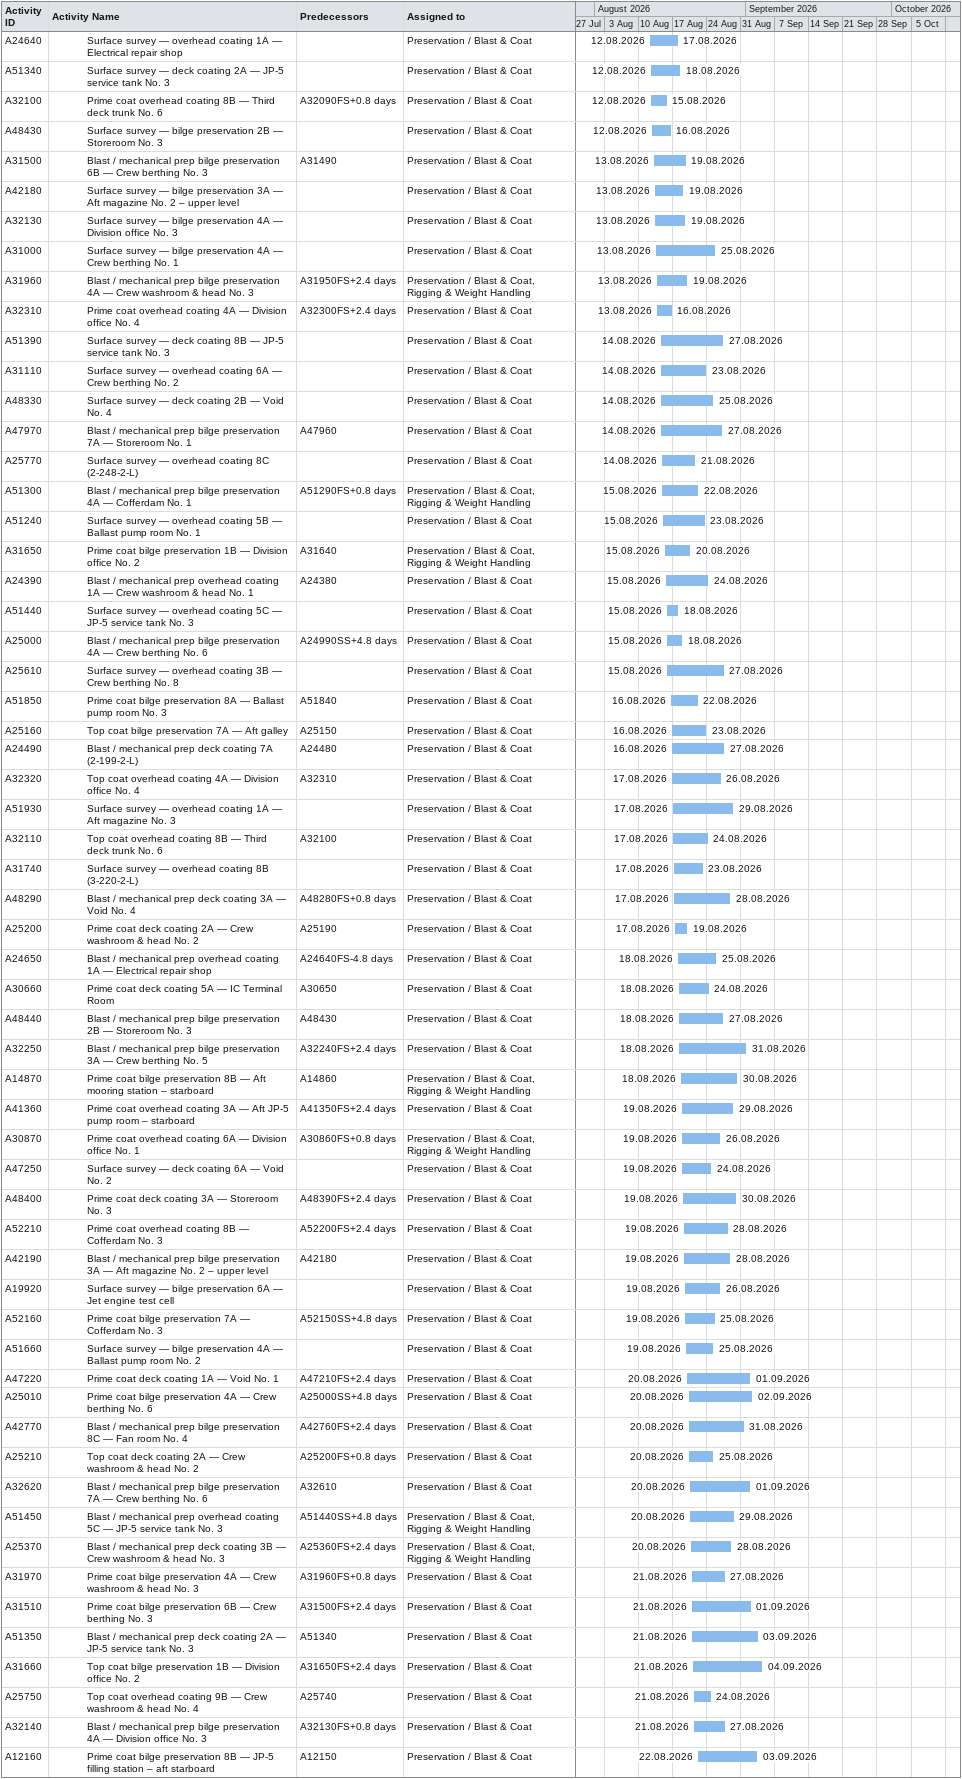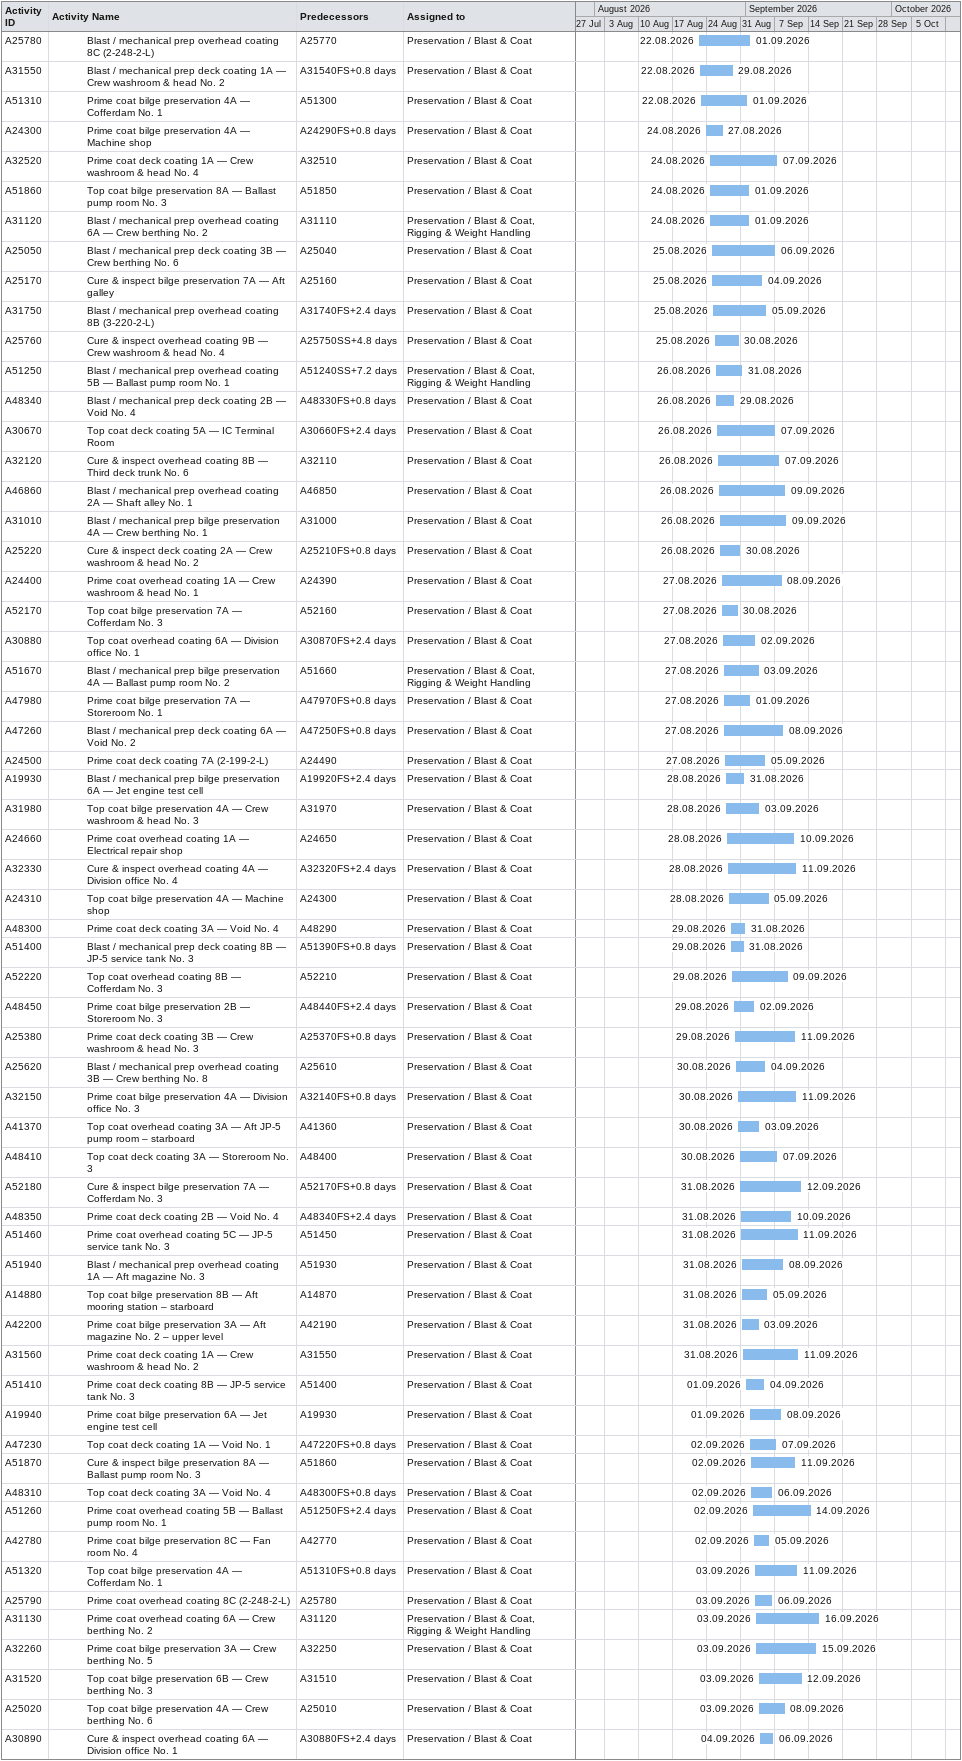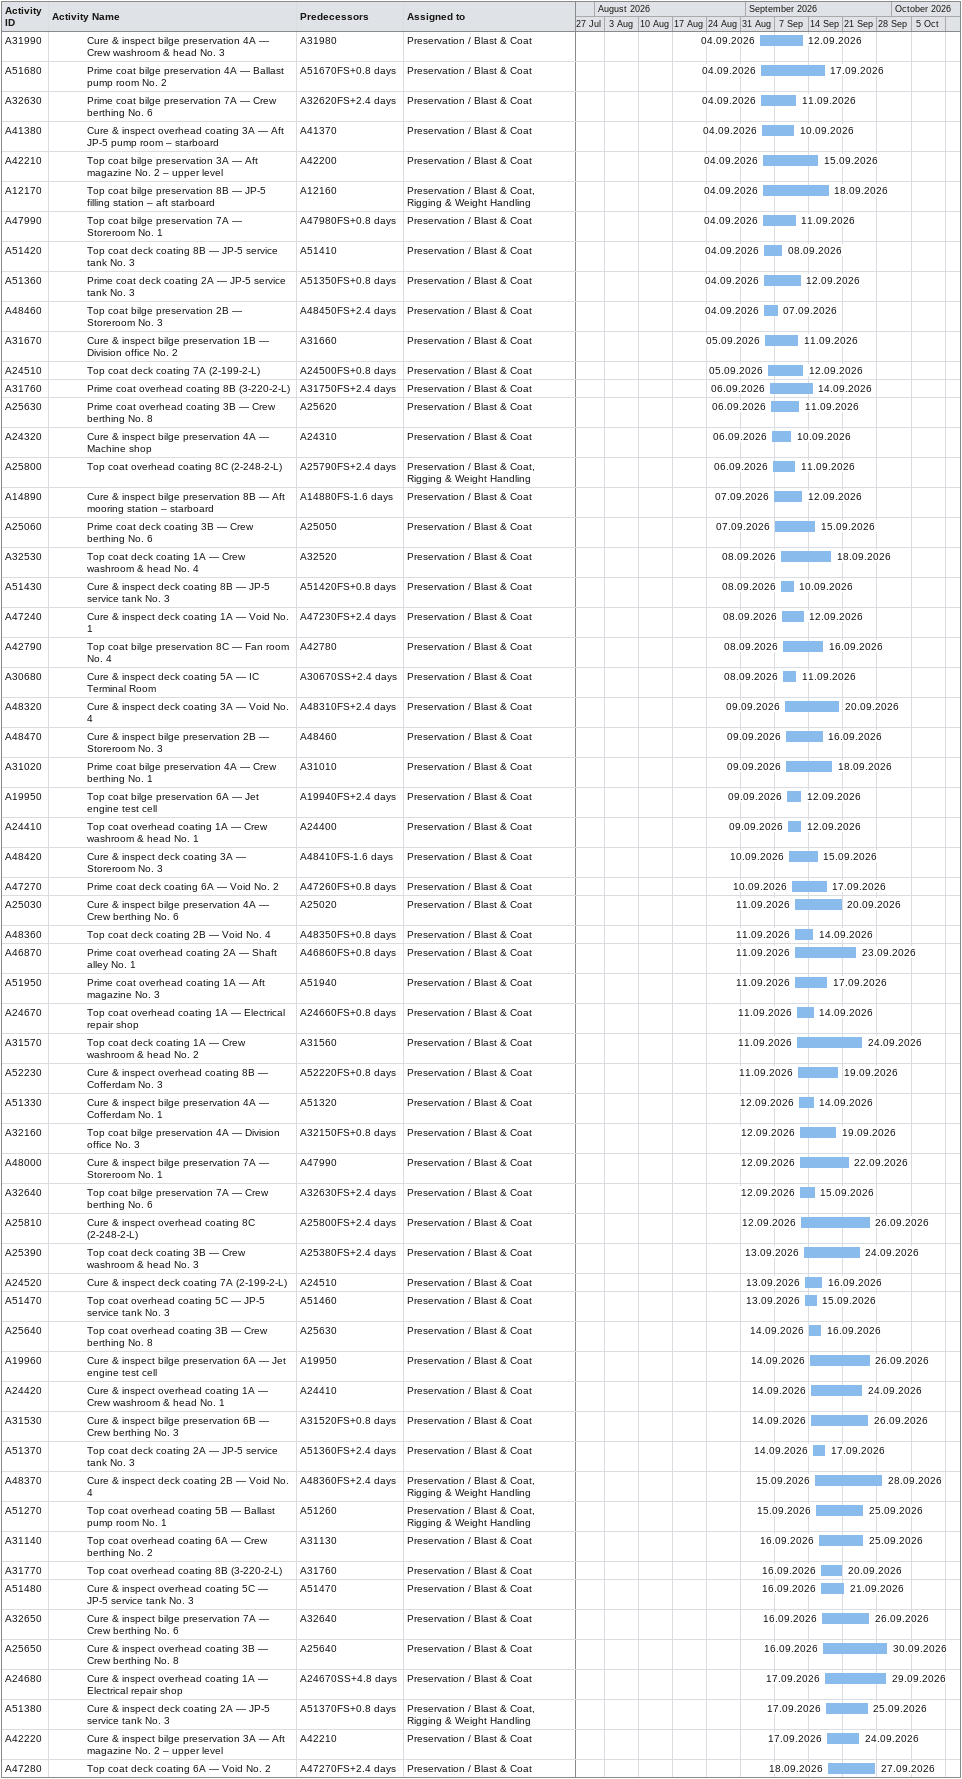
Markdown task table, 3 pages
| ID | Level | Task | Start | Finish | Predecessors | Resources |
|---|---|---|---|---|---|---|
| A24640 | 4 | Surface survey — overhead coating 1A — Electrical repair shop | 2026-08-12 | 2026-08-17 |  | Preservation / Blast & Coat |
| A51340 | 4 | Surface survey — deck coating 2A — JP-5 service tank No. 3 | 2026-08-12 | 2026-08-18 |  | Preservation / Blast & Coat |
| A32100 | 4 | Prime coat overhead coating 8B — Third deck trunk No. 6 | 2026-08-12 | 2026-08-15 | A32090FS+0.8d | Preservation / Blast & Coat |
| A48430 | 4 | Surface survey — bilge preservation 2B — Storeroom No. 3 | 2026-08-12 | 2026-08-16 |  | Preservation / Blast & Coat |
| A31500 | 4 | Blast / mechanical prep bilge preservation 6B — Crew berthing No. 3 | 2026-08-13 | 2026-08-19 | A31490 | Preservation / Blast & Coat |
| A42180 | 4 | Surface survey — bilge preservation 3A — Aft magazine No. 2 – upper level | 2026-08-13 | 2026-08-19 |  | Preservation / Blast & Coat |
| A32130 | 4 | Surface survey — bilge preservation 4A — Division office No. 3 | 2026-08-13 | 2026-08-19 |  | Preservation / Blast & Coat |
| A31000 | 4 | Surface survey — bilge preservation 4A — Crew berthing No. 1 | 2026-08-13 | 2026-08-25 |  | Preservation / Blast & Coat |
| A31960 | 4 | Blast / mechanical prep bilge preservation 4A — Crew washroom & head No. 3 | 2026-08-13 | 2026-08-19 | A31950FS+2.4d | Preservation / Blast & Coat, Rigging & Weight Handling |
| A32310 | 4 | Prime coat overhead coating 4A — Division office No. 4 | 2026-08-13 | 2026-08-16 | A32300FS+2.4d | Preservation / Blast & Coat |
| A51390 | 4 | Surface survey — deck coating 8B — JP-5 service tank No. 3 | 2026-08-14 | 2026-08-27 |  | Preservation / Blast & Coat |
| A31110 | 4 | Surface survey — overhead coating 6A — Crew berthing No. 2 | 2026-08-14 | 2026-08-23 |  | Preservation / Blast & Coat |
| A48330 | 4 | Surface survey — deck coating 2B — Void No. 4 | 2026-08-14 | 2026-08-25 |  | Preservation / Blast & Coat |
| A47970 | 4 | Blast / mechanical prep bilge preservation 7A — Storeroom No. 1 | 2026-08-14 | 2026-08-27 | A47960 | Preservation / Blast & Coat |
| A25770 | 4 | Surface survey — overhead coating 8C (2-248-2-L) | 2026-08-14 | 2026-08-21 |  | Preservation / Blast & Coat |
| A51300 | 4 | Blast / mechanical prep bilge preservation 4A — Cofferdam No. 1 | 2026-08-15 | 2026-08-22 | A51290FS+0.8d | Preservation / Blast & Coat, Rigging & Weight Handling |
| A51240 | 4 | Surface survey — overhead coating 5B — Ballast pump room No. 1 | 2026-08-15 | 2026-08-23 |  | Preservation / Blast & Coat |
| A31650 | 4 | Prime coat bilge preservation 1B — Division office No. 2 | 2026-08-15 | 2026-08-20 | A31640 | Preservation / Blast & Coat, Rigging & Weight Handling |
| A24390 | 4 | Blast / mechanical prep overhead coating 1A — Crew washroom & head No. 1 | 2026-08-15 | 2026-08-24 | A24380 | Preservation / Blast & Coat |
| A51440 | 4 | Surface survey — overhead coating 5C — JP-5 service tank No. 3 | 2026-08-15 | 2026-08-18 |  | Preservation / Blast & Coat |
| A25000 | 4 | Blast / mechanical prep bilge preservation 4A — Crew berthing No. 6 | 2026-08-15 | 2026-08-18 | A24990SS+4.8d | Preservation / Blast & Coat |
| A25610 | 4 | Surface survey — overhead coating 3B — Crew berthing No. 8 | 2026-08-15 | 2026-08-27 |  | Preservation / Blast & Coat |
| A51850 | 4 | Prime coat bilge preservation 8A — Ballast pump room No. 3 | 2026-08-16 | 2026-08-22 | A51840 | Preservation / Blast & Coat |
| A25160 | 4 | Top coat bilge preservation 7A — Aft galley | 2026-08-16 | 2026-08-23 | A25150 | Preservation / Blast & Coat |
| A24490 | 4 | Blast / mechanical prep deck coating 7A (2-199-2-L) | 2026-08-16 | 2026-08-27 | A24480 | Preservation / Blast & Coat |
| A32320 | 4 | Top coat overhead coating 4A — Division office No. 4 | 2026-08-17 | 2026-08-26 | A32310 | Preservation / Blast & Coat |
| A51930 | 4 | Surface survey — overhead coating 1A — Aft magazine No. 3 | 2026-08-17 | 2026-08-29 |  | Preservation / Blast & Coat |
| A32110 | 4 | Top coat overhead coating 8B — Third deck trunk No. 6 | 2026-08-17 | 2026-08-24 | A32100 | Preservation / Blast & Coat |
| A31740 | 4 | Surface survey — overhead coating 8B (3-220-2-L) | 2026-08-17 | 2026-08-23 |  | Preservation / Blast & Coat |
| A48290 | 4 | Blast / mechanical prep deck coating 3A — Void No. 4 | 2026-08-17 | 2026-08-28 | A48280FS+0.8d | Preservation / Blast & Coat |
| A25200 | 4 | Prime coat deck coating 2A — Crew washroom & head No. 2 | 2026-08-17 | 2026-08-19 | A25190 | Preservation / Blast & Coat |
| A24650 | 4 | Blast / mechanical prep overhead coating 1A — Electrical repair shop | 2026-08-18 | 2026-08-25 | A24640FS-4.8d | Preservation / Blast & Coat |
| A30660 | 4 | Prime coat deck coating 5A — IC Terminal Room | 2026-08-18 | 2026-08-24 | A30650 | Preservation / Blast & Coat |
| A48440 | 4 | Blast / mechanical prep bilge preservation 2B — Storeroom No. 3 | 2026-08-18 | 2026-08-27 | A48430 | Preservation / Blast & Coat |
| A32250 | 4 | Blast / mechanical prep bilge preservation 3A — Crew berthing No. 5 | 2026-08-18 | 2026-08-31 | A32240FS+2.4d | Preservation / Blast & Coat |
| A14870 | 4 | Prime coat bilge preservation 8B — Aft mooring station – starboard | 2026-08-18 | 2026-08-30 | A14860 | Preservation / Blast & Coat, Rigging & Weight Handling |
| A41360 | 4 | Prime coat overhead coating 3A — Aft JP-5 pump room – starboard | 2026-08-19 | 2026-08-29 | A41350FS+2.4d | Preservation / Blast & Coat |
| A30870 | 4 | Prime coat overhead coating 6A — Division office No. 1 | 2026-08-19 | 2026-08-26 | A30860FS+0.8d | Preservation / Blast & Coat, Rigging & Weight Handling |
| A47250 | 4 | Surface survey — deck coating 6A — Void No. 2 | 2026-08-19 | 2026-08-24 |  | Preservation / Blast & Coat |
| A48400 | 4 | Prime coat deck coating 3A — Storeroom No. 3 | 2026-08-19 | 2026-08-30 | A48390FS+2.4d | Preservation / Blast & Coat |
| A52210 | 4 | Prime coat overhead coating 8B — Cofferdam No. 3 | 2026-08-19 | 2026-08-28 | A52200FS+2.4d | Preservation / Blast & Coat |
| A42190 | 4 | Blast / mechanical prep bilge preservation 3A — Aft magazine No. 2 – upper level | 2026-08-19 | 2026-08-28 | A42180 | Preservation / Blast & Coat |
| A19920 | 4 | Surface survey — bilge preservation 6A — Jet engine test cell | 2026-08-19 | 2026-08-26 |  | Preservation / Blast & Coat |
| A52160 | 4 | Prime coat bilge preservation 7A — Cofferdam No. 3 | 2026-08-19 | 2026-08-25 | A52150SS+4.8d | Preservation / Blast & Coat |
| A51660 | 4 | Surface survey — bilge preservation 4A — Ballast pump room No. 2 | 2026-08-19 | 2026-08-25 |  | Preservation / Blast & Coat |
| A47220 | 4 | Prime coat deck coating 1A — Void No. 1 | 2026-08-20 | 2026-09-01 | A47210FS+2.4d | Preservation / Blast & Coat |
| A25010 | 4 | Prime coat bilge preservation 4A — Crew berthing No. 6 | 2026-08-20 | 2026-09-02 | A25000SS+4.8d | Preservation / Blast & Coat |
| A42770 | 4 | Blast / mechanical prep bilge preservation 8C — Fan room No. 4 | 2026-08-20 | 2026-08-31 | A42760FS+2.4d | Preservation / Blast & Coat |
| A25210 | 4 | Top coat deck coating 2A — Crew washroom & head No. 2 | 2026-08-20 | 2026-08-25 | A25200FS+0.8d | Preservation / Blast & Coat |
| A32620 | 4 | Blast / mechanical prep bilge preservation 7A — Crew berthing No. 6 | 2026-08-20 | 2026-09-01 | A32610 | Preservation / Blast & Coat |
| A51450 | 4 | Blast / mechanical prep overhead coating 5C — JP-5 service tank No. 3 | 2026-08-20 | 2026-08-29 | A51440SS+4.8d | Preservation / Blast & Coat, Rigging & Weight Handling |
| A25370 | 4 | Blast / mechanical prep deck coating 3B — Crew washroom & head No. 3 | 2026-08-20 | 2026-08-28 | A25360FS+2.4d | Preservation / Blast & Coat, Rigging & Weight Handling |
| A31970 | 4 | Prime coat bilge preservation 4A — Crew washroom & head No. 3 | 2026-08-21 | 2026-08-27 | A31960FS+0.8d | Preservation / Blast & Coat |
| A31510 | 4 | Prime coat bilge preservation 6B — Crew berthing No. 3 | 2026-08-21 | 2026-09-01 | A31500FS+2.4d | Preservation / Blast & Coat |
| A51350 | 4 | Blast / mechanical prep deck coating 2A — JP-5 service tank No. 3 | 2026-08-21 | 2026-09-03 | A51340 | Preservation / Blast & Coat |
| A31660 | 4 | Top coat bilge preservation 1B — Division office No. 2 | 2026-08-21 | 2026-09-04 | A31650FS+2.4d | Preservation / Blast & Coat |
| A25750 | 4 | Top coat overhead coating 9B — Crew washroom & head No. 4 | 2026-08-21 | 2026-08-24 | A25740 | Preservation / Blast & Coat |
| A32140 | 4 | Blast / mechanical prep bilge preservation 4A — Division office No. 3 | 2026-08-21 | 2026-08-27 | A32130FS+0.8d | Preservation / Blast & Coat |
| A12160 | 4 | Prime coat bilge preservation 8B — JP-5 filling station – aft starboard | 2026-08-22 | 2026-09-03 | A12150 | Preservation / Blast & Coat |
| A25780 | 4 | Blast / mechanical prep overhead coating 8C (2-248-2-L) | 2026-08-22 | 2026-09-01 | A25770 | Preservation / Blast & Coat |
| A31550 | 4 | Blast / mechanical prep deck coating 1A — Crew washroom & head No. 2 | 2026-08-22 | 2026-08-29 | A31540FS+0.8d | Preservation / Blast & Coat |
| A51310 | 4 | Prime coat bilge preservation 4A — Cofferdam No. 1 | 2026-08-22 | 2026-09-01 | A51300 | Preservation / Blast & Coat |
| A24300 | 4 | Prime coat bilge preservation 4A — Machine shop | 2026-08-24 | 2026-08-27 | A24290FS+0.8d | Preservation / Blast & Coat |
| A32520 | 4 | Prime coat deck coating 1A — Crew washroom & head No. 4 | 2026-08-24 | 2026-09-07 | A32510 | Preservation / Blast & Coat |
| A51860 | 4 | Top coat bilge preservation 8A — Ballast pump room No. 3 | 2026-08-24 | 2026-09-01 | A51850 | Preservation / Blast & Coat |
| A31120 | 4 | Blast / mechanical prep overhead coating 6A — Crew berthing No. 2 | 2026-08-24 | 2026-09-01 | A31110 | Preservation / Blast & Coat, Rigging & Weight Handling |
| A25050 | 4 | Blast / mechanical prep deck coating 3B — Crew berthing No. 6 | 2026-08-25 | 2026-09-06 | A25040 | Preservation / Blast & Coat |
| A25170 | 4 | Cure & inspect bilge preservation 7A — Aft galley | 2026-08-25 | 2026-09-04 | A25160 | Preservation / Blast & Coat |
| A31750 | 4 | Blast / mechanical prep overhead coating 8B (3-220-2-L) | 2026-08-25 | 2026-09-05 | A31740FS+2.4d | Preservation / Blast & Coat |
| A25760 | 4 | Cure & inspect overhead coating 9B — Crew washroom & head No. 4 | 2026-08-25 | 2026-08-30 | A25750SS+4.8d | Preservation / Blast & Coat |
| A51250 | 4 | Blast / mechanical prep overhead coating 5B — Ballast pump room No. 1 | 2026-08-26 | 2026-08-31 | A51240SS+7.2d | Preservation / Blast & Coat, Rigging & Weight Handling |
| A48340 | 4 | Blast / mechanical prep deck coating 2B — Void No. 4 | 2026-08-26 | 2026-08-29 | A48330FS+0.8d | Preservation / Blast & Coat |
| A30670 | 4 | Top coat deck coating 5A — IC Terminal Room | 2026-08-26 | 2026-09-07 | A30660FS+2.4d | Preservation / Blast & Coat |
| A32120 | 4 | Cure & inspect overhead coating 8B — Third deck trunk No. 6 | 2026-08-26 | 2026-09-07 | A32110 | Preservation / Blast & Coat |
| A46860 | 4 | Blast / mechanical prep overhead coating 2A — Shaft alley No. 1 | 2026-08-26 | 2026-09-09 | A46850 | Preservation / Blast & Coat |
| A31010 | 4 | Blast / mechanical prep bilge preservation 4A — Crew berthing No. 1 | 2026-08-26 | 2026-09-09 | A31000 | Preservation / Blast & Coat |
| A25220 | 4 | Cure & inspect deck coating 2A — Crew washroom & head No. 2 | 2026-08-26 | 2026-08-30 | A25210FS+0.8d | Preservation / Blast & Coat |
| A24400 | 4 | Prime coat overhead coating 1A — Crew washroom & head No. 1 | 2026-08-27 | 2026-09-08 | A24390 | Preservation / Blast & Coat |
| A52170 | 4 | Top coat bilge preservation 7A — Cofferdam No. 3 | 2026-08-27 | 2026-08-30 | A52160 | Preservation / Blast & Coat |
| A30880 | 4 | Top coat overhead coating 6A — Division office No. 1 | 2026-08-27 | 2026-09-02 | A30870FS+2.4d | Preservation / Blast & Coat |
| A51670 | 4 | Blast / mechanical prep bilge preservation 4A — Ballast pump room No. 2 | 2026-08-27 | 2026-09-03 | A51660 | Preservation / Blast & Coat, Rigging & Weight Handling |
| A47980 | 4 | Prime coat bilge preservation 7A — Storeroom No. 1 | 2026-08-27 | 2026-09-01 | A47970FS+0.8d | Preservation / Blast & Coat |
| A47260 | 4 | Blast / mechanical prep deck coating 6A — Void No. 2 | 2026-08-27 | 2026-09-08 | A47250FS+0.8d | Preservation / Blast & Coat |
| A24500 | 4 | Prime coat deck coating 7A (2-199-2-L) | 2026-08-27 | 2026-09-05 | A24490 | Preservation / Blast & Coat |
| A19930 | 4 | Blast / mechanical prep bilge preservation 6A — Jet engine test cell | 2026-08-28 | 2026-08-31 | A19920FS+2.4d | Preservation / Blast & Coat |
| A31980 | 4 | Top coat bilge preservation 4A — Crew washroom & head No. 3 | 2026-08-28 | 2026-09-03 | A31970 | Preservation / Blast & Coat |
| A24660 | 4 | Prime coat overhead coating 1A — Electrical repair shop | 2026-08-28 | 2026-09-10 | A24650 | Preservation / Blast & Coat |
| A32330 | 4 | Cure & inspect overhead coating 4A — Division office No. 4 | 2026-08-28 | 2026-09-11 | A32320FS+2.4d | Preservation / Blast & Coat |
| A24310 | 4 | Top coat bilge preservation 4A — Machine shop | 2026-08-28 | 2026-09-05 | A24300 | Preservation / Blast & Coat |
| A48300 | 4 | Prime coat deck coating 3A — Void No. 4 | 2026-08-29 | 2026-08-31 | A48290 | Preservation / Blast & Coat |
| A51400 | 4 | Blast / mechanical prep deck coating 8B — JP-5 service tank No. 3 | 2026-08-29 | 2026-08-31 | A51390FS+0.8d | Preservation / Blast & Coat |
| A52220 | 4 | Top coat overhead coating 8B — Cofferdam No. 3 | 2026-08-29 | 2026-09-09 | A52210 | Preservation / Blast & Coat |
| A48450 | 4 | Prime coat bilge preservation 2B — Storeroom No. 3 | 2026-08-29 | 2026-09-02 | A48440FS+2.4d | Preservation / Blast & Coat |
| A25380 | 4 | Prime coat deck coating 3B — Crew washroom & head No. 3 | 2026-08-29 | 2026-09-11 | A25370FS+0.8d | Preservation / Blast & Coat |
| A25620 | 4 | Blast / mechanical prep overhead coating 3B — Crew berthing No. 8 | 2026-08-30 | 2026-09-04 | A25610 | Preservation / Blast & Coat |
| A32150 | 4 | Prime coat bilge preservation 4A — Division office No. 3 | 2026-08-30 | 2026-09-11 | A32140FS+0.8d | Preservation / Blast & Coat |
| A41370 | 4 | Top coat overhead coating 3A — Aft JP-5 pump room – starboard | 2026-08-30 | 2026-09-03 | A41360 | Preservation / Blast & Coat |
| A48410 | 4 | Top coat deck coating 3A — Storeroom No. 3 | 2026-08-30 | 2026-09-07 | A48400 | Preservation / Blast & Coat |
| A52180 | 4 | Cure & inspect bilge preservation 7A — Cofferdam No. 3 | 2026-08-31 | 2026-09-12 | A52170FS+0.8d | Preservation / Blast & Coat |
| A48350 | 4 | Prime coat deck coating 2B — Void No. 4 | 2026-08-31 | 2026-09-10 | A48340FS+2.4d | Preservation / Blast & Coat |
| A51460 | 4 | Prime coat overhead coating 5C — JP-5 service tank No. 3 | 2026-08-31 | 2026-09-11 | A51450 | Preservation / Blast & Coat |
| A51940 | 4 | Blast / mechanical prep overhead coating 1A — Aft magazine No. 3 | 2026-08-31 | 2026-09-08 | A51930 | Preservation / Blast & Coat |
| A14880 | 4 | Top coat bilge preservation 8B — Aft mooring station – starboard | 2026-08-31 | 2026-09-05 | A14870 | Preservation / Blast & Coat |
| A42200 | 4 | Prime coat bilge preservation 3A — Aft magazine No. 2 – upper level | 2026-08-31 | 2026-09-03 | A42190 | Preservation / Blast & Coat |
| A31560 | 4 | Prime coat deck coating 1A — Crew washroom & head No. 2 | 2026-08-31 | 2026-09-11 | A31550 | Preservation / Blast & Coat |
| A51410 | 4 | Prime coat deck coating 8B — JP-5 service tank No. 3 | 2026-09-01 | 2026-09-04 | A51400 | Preservation / Blast & Coat |
| A19940 | 4 | Prime coat bilge preservation 6A — Jet engine test cell | 2026-09-01 | 2026-09-08 | A19930 | Preservation / Blast & Coat |
| A47230 | 4 | Top coat deck coating 1A — Void No. 1 | 2026-09-02 | 2026-09-07 | A47220FS+0.8d | Preservation / Blast & Coat |
| A51870 | 4 | Cure & inspect bilge preservation 8A — Ballast pump room No. 3 | 2026-09-02 | 2026-09-11 | A51860 | Preservation / Blast & Coat |
| A48310 | 4 | Top coat deck coating 3A — Void No. 4 | 2026-09-02 | 2026-09-06 | A48300FS+0.8d | Preservation / Blast & Coat |
| A51260 | 4 | Prime coat overhead coating 5B — Ballast pump room No. 1 | 2026-09-02 | 2026-09-14 | A51250FS+2.4d | Preservation / Blast & Coat |
| A42780 | 4 | Prime coat bilge preservation 8C — Fan room No. 4 | 2026-09-02 | 2026-09-05 | A42770 | Preservation / Blast & Coat |
| A51320 | 4 | Top coat bilge preservation 4A — Cofferdam No. 1 | 2026-09-03 | 2026-09-11 | A51310FS+0.8d | Preservation / Blast & Coat |
| A25790 | 4 | Prime coat overhead coating 8C (2-248-2-L) | 2026-09-03 | 2026-09-06 | A25780 | Preservation / Blast & Coat |
| A31130 | 4 | Prime coat overhead coating 6A — Crew berthing No. 2 | 2026-09-03 | 2026-09-16 | A31120 | Preservation / Blast & Coat, Rigging & Weight Handling |
| A32260 | 4 | Prime coat bilge preservation 3A — Crew berthing No. 5 | 2026-09-03 | 2026-09-15 | A32250 | Preservation / Blast & Coat |
| A31520 | 4 | Top coat bilge preservation 6B — Crew berthing No. 3 | 2026-09-03 | 2026-09-12 | A31510 | Preservation / Blast & Coat |
| A25020 | 4 | Top coat bilge preservation 4A — Crew berthing No. 6 | 2026-09-03 | 2026-09-08 | A25010 | Preservation / Blast & Coat |
| A30890 | 4 | Cure & inspect overhead coating 6A — Division office No. 1 | 2026-09-04 | 2026-09-06 | A30880FS+2.4d | Preservation / Blast & Coat |
| A31990 | 4 | Cure & inspect bilge preservation 4A — Crew washroom & head No. 3 | 2026-09-04 | 2026-09-12 | A31980 | Preservation / Blast & Coat |
| A51680 | 4 | Prime coat bilge preservation 4A — Ballast pump room No. 2 | 2026-09-04 | 2026-09-17 | A51670FS+0.8d | Preservation / Blast & Coat |
| A32630 | 4 | Prime coat bilge preservation 7A — Crew berthing No. 6 | 2026-09-04 | 2026-09-11 | A32620FS+2.4d | Preservation / Blast & Coat |
| A41380 | 4 | Cure & inspect overhead coating 3A — Aft JP-5 pump room – starboard | 2026-09-04 | 2026-09-10 | A41370 | Preservation / Blast & Coat |
| A42210 | 4 | Top coat bilge preservation 3A — Aft magazine No. 2 – upper level | 2026-09-04 | 2026-09-15 | A42200 | Preservation / Blast & Coat |
| A12170 | 4 | Top coat bilge preservation 8B — JP-5 filling station – aft starboard | 2026-09-04 | 2026-09-18 | A12160 | Preservation / Blast & Coat, Rigging & Weight Handling |
| A47990 | 4 | Top coat bilge preservation 7A — Storeroom No. 1 | 2026-09-04 | 2026-09-11 | A47980FS+0.8d | Preservation / Blast & Coat |
| A51420 | 4 | Top coat deck coating 8B — JP-5 service tank No. 3 | 2026-09-04 | 2026-09-08 | A51410 | Preservation / Blast & Coat |
| A51360 | 4 | Prime coat deck coating 2A — JP-5 service tank No. 3 | 2026-09-04 | 2026-09-12 | A51350FS+0.8d | Preservation / Blast & Coat |
| A48460 | 4 | Top coat bilge preservation 2B — Storeroom No. 3 | 2026-09-04 | 2026-09-07 | A48450FS+2.4d | Preservation / Blast & Coat |
| A31670 | 4 | Cure & inspect bilge preservation 1B — Division office No. 2 | 2026-09-05 | 2026-09-11 | A31660 | Preservation / Blast & Coat |
| A24510 | 4 | Top coat deck coating 7A (2-199-2-L) | 2026-09-05 | 2026-09-12 | A24500FS+0.8d | Preservation / Blast & Coat |
| A31760 | 4 | Prime coat overhead coating 8B (3-220-2-L) | 2026-09-06 | 2026-09-14 | A31750FS+2.4d | Preservation / Blast & Coat |
| A25630 | 4 | Prime coat overhead coating 3B — Crew berthing No. 8 | 2026-09-06 | 2026-09-11 | A25620 | Preservation / Blast & Coat |
| A24320 | 4 | Cure & inspect bilge preservation 4A — Machine shop | 2026-09-06 | 2026-09-10 | A24310 | Preservation / Blast & Coat |
| A25800 | 4 | Top coat overhead coating 8C (2-248-2-L) | 2026-09-06 | 2026-09-11 | A25790FS+2.4d | Preservation / Blast & Coat, Rigging & Weight Handling |
| A14890 | 4 | Cure & inspect bilge preservation 8B — Aft mooring station – starboard | 2026-09-07 | 2026-09-12 | A14880FS-1.6d | Preservation / Blast & Coat |
| A25060 | 4 | Prime coat deck coating 3B — Crew berthing No. 6 | 2026-09-07 | 2026-09-15 | A25050 | Preservation / Blast & Coat |
| A32530 | 4 | Top coat deck coating 1A — Crew washroom & head No. 4 | 2026-09-08 | 2026-09-18 | A32520 | Preservation / Blast & Coat |
| A51430 | 4 | Cure & inspect deck coating 8B — JP-5 service tank No. 3 | 2026-09-08 | 2026-09-10 | A51420FS+0.8d | Preservation / Blast & Coat |
| A47240 | 4 | Cure & inspect deck coating 1A — Void No. 1 | 2026-09-08 | 2026-09-12 | A47230FS+2.4d | Preservation / Blast & Coat |
| A42790 | 4 | Top coat bilge preservation 8C — Fan room No. 4 | 2026-09-08 | 2026-09-16 | A42780 | Preservation / Blast & Coat |
| A30680 | 4 | Cure & inspect deck coating 5A — IC Terminal Room | 2026-09-08 | 2026-09-11 | A30670SS+2.4d | Preservation / Blast & Coat |
| A48320 | 4 | Cure & inspect deck coating 3A — Void No. 4 | 2026-09-09 | 2026-09-20 | A48310FS+2.4d | Preservation / Blast & Coat |
| A48470 | 4 | Cure & inspect bilge preservation 2B — Storeroom No. 3 | 2026-09-09 | 2026-09-16 | A48460 | Preservation / Blast & Coat |
| A31020 | 4 | Prime coat bilge preservation 4A — Crew berthing No. 1 | 2026-09-09 | 2026-09-18 | A31010 | Preservation / Blast & Coat |
| A19950 | 4 | Top coat bilge preservation 6A — Jet engine test cell | 2026-09-09 | 2026-09-12 | A19940FS+2.4d | Preservation / Blast & Coat |
| A24410 | 4 | Top coat overhead coating 1A — Crew washroom & head No. 1 | 2026-09-09 | 2026-09-12 | A24400 | Preservation / Blast & Coat |
| A48420 | 4 | Cure & inspect deck coating 3A — Storeroom No. 3 | 2026-09-10 | 2026-09-15 | A48410FS-1.6d | Preservation / Blast & Coat |
| A47270 | 4 | Prime coat deck coating 6A — Void No. 2 | 2026-09-10 | 2026-09-17 | A47260FS+0.8d | Preservation / Blast & Coat |
| A25030 | 4 | Cure & inspect bilge preservation 4A — Crew berthing No. 6 | 2026-09-11 | 2026-09-20 | A25020 | Preservation / Blast & Coat |
| A48360 | 4 | Top coat deck coating 2B — Void No. 4 | 2026-09-11 | 2026-09-14 | A48350FS+0.8d | Preservation / Blast & Coat |
| A46870 | 4 | Prime coat overhead coating 2A — Shaft alley No. 1 | 2026-09-11 | 2026-09-23 | A46860FS+0.8d | Preservation / Blast & Coat |
| A51950 | 4 | Prime coat overhead coating 1A — Aft magazine No. 3 | 2026-09-11 | 2026-09-17 | A51940 | Preservation / Blast & Coat |
| A24670 | 4 | Top coat overhead coating 1A — Electrical repair shop | 2026-09-11 | 2026-09-14 | A24660FS+0.8d | Preservation / Blast & Coat |
| A31570 | 4 | Top coat deck coating 1A — Crew washroom & head No. 2 | 2026-09-11 | 2026-09-24 | A31560 | Preservation / Blast & Coat |
| A52230 | 4 | Cure & inspect overhead coating 8B — Cofferdam No. 3 | 2026-09-11 | 2026-09-19 | A52220FS+0.8d | Preservation / Blast & Coat |
| A51330 | 4 | Cure & inspect bilge preservation 4A — Cofferdam No. 1 | 2026-09-12 | 2026-09-14 | A51320 | Preservation / Blast & Coat |
| A32160 | 4 | Top coat bilge preservation 4A — Division office No. 3 | 2026-09-12 | 2026-09-19 | A32150FS+0.8d | Preservation / Blast & Coat |
| A48000 | 4 | Cure & inspect bilge preservation 7A — Storeroom No. 1 | 2026-09-12 | 2026-09-22 | A47990 | Preservation / Blast & Coat |
| A32640 | 4 | Top coat bilge preservation 7A — Crew berthing No. 6 | 2026-09-12 | 2026-09-15 | A32630FS+2.4d | Preservation / Blast & Coat |
| A25810 | 4 | Cure & inspect overhead coating 8C (2-248-2-L) | 2026-09-12 | 2026-09-26 | A25800FS+2.4d | Preservation / Blast & Coat |
| A25390 | 4 | Top coat deck coating 3B — Crew washroom & head No. 3 | 2026-09-13 | 2026-09-24 | A25380FS+2.4d | Preservation / Blast & Coat |
| A24520 | 4 | Cure & inspect deck coating 7A (2-199-2-L) | 2026-09-13 | 2026-09-16 | A24510 | Preservation / Blast & Coat |
| A51470 | 4 | Top coat overhead coating 5C — JP-5 service tank No. 3 | 2026-09-13 | 2026-09-15 | A51460 | Preservation / Blast & Coat |
| A25640 | 4 | Top coat overhead coating 3B — Crew berthing No. 8 | 2026-09-14 | 2026-09-16 | A25630 | Preservation / Blast & Coat |
| A19960 | 4 | Cure & inspect bilge preservation 6A — Jet engine test cell | 2026-09-14 | 2026-09-26 | A19950 | Preservation / Blast & Coat |
| A24420 | 4 | Cure & inspect overhead coating 1A — Crew washroom & head No. 1 | 2026-09-14 | 2026-09-24 | A24410 | Preservation / Blast & Coat |
| A31530 | 4 | Cure & inspect bilge preservation 6B — Crew berthing No. 3 | 2026-09-14 | 2026-09-26 | A31520FS+0.8d | Preservation / Blast & Coat |
| A51370 | 4 | Top coat deck coating 2A — JP-5 service tank No. 3 | 2026-09-14 | 2026-09-17 | A51360FS+2.4d | Preservation / Blast & Coat |
| A48370 | 4 | Cure & inspect deck coating 2B — Void No. 4 | 2026-09-15 | 2026-09-28 | A48360FS+2.4d | Preservation / Blast & Coat, Rigging & Weight Handling |
| A51270 | 4 | Top coat overhead coating 5B — Ballast pump room No. 1 | 2026-09-15 | 2026-09-25 | A51260 | Preservation / Blast & Coat, Rigging & Weight Handling |
| A31140 | 4 | Top coat overhead coating 6A — Crew berthing No. 2 | 2026-09-16 | 2026-09-25 | A31130 | Preservation / Blast & Coat |
| A31770 | 4 | Top coat overhead coating 8B (3-220-2-L) | 2026-09-16 | 2026-09-20 | A31760 | Preservation / Blast & Coat |
| A51480 | 4 | Cure & inspect overhead coating 5C — JP-5 service tank No. 3 | 2026-09-16 | 2026-09-21 | A51470 | Preservation / Blast & Coat |
| A32650 | 4 | Cure & inspect bilge preservation 7A — Crew berthing No. 6 | 2026-09-16 | 2026-09-26 | A32640 | Preservation / Blast & Coat |
| A25650 | 4 | Cure & inspect overhead coating 3B — Crew berthing No. 8 | 2026-09-16 | 2026-09-30 | A25640 | Preservation / Blast & Coat |
| A24680 | 4 | Cure & inspect overhead coating 1A — Electrical repair shop | 2026-09-17 | 2026-09-29 | A24670SS+4.8d | Preservation / Blast & Coat |
| A51380 | 4 | Cure & inspect deck coating 2A — JP-5 service tank No. 3 | 2026-09-17 | 2026-09-25 | A51370FS+0.8d | Preservation / Blast & Coat, Rigging & Weight Handling |
| A42220 | 4 | Cure & inspect bilge preservation 3A — Aft magazine No. 2 – upper level | 2026-09-17 | 2026-09-24 | A42210 | Preservation / Blast & Coat |
| A47280 | 4 | Top coat deck coating 6A — Void No. 2 | 2026-09-18 | 2026-09-27 | A47270FS+2.4d | Preservation / Blast & Coat |
